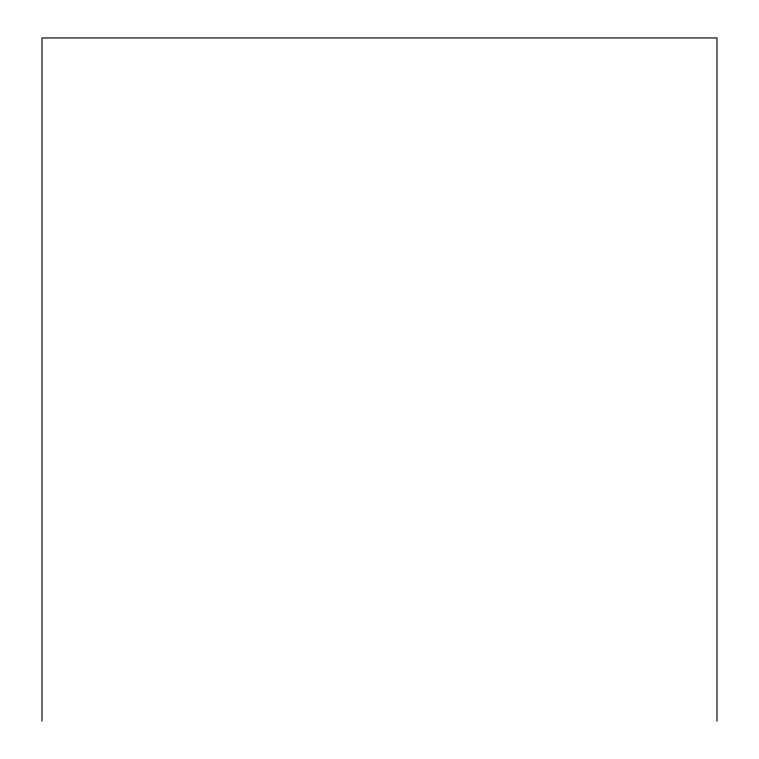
<?xml version="1.0" encoding="UTF-8"?>
<svg xmlns="http://www.w3.org/2000/svg" width="759" height="759" viewBox="0 0 759 759"><rect width="100%" height="100%" fill="white"/><g stroke="black" fill="none" stroke-linecap="round" stroke-linejoin="round"><path stroke-width="1.14" d="M716.999 721.05L716.999 37.95L42.001 37.95L42.001 721.05"/></g></svg>
